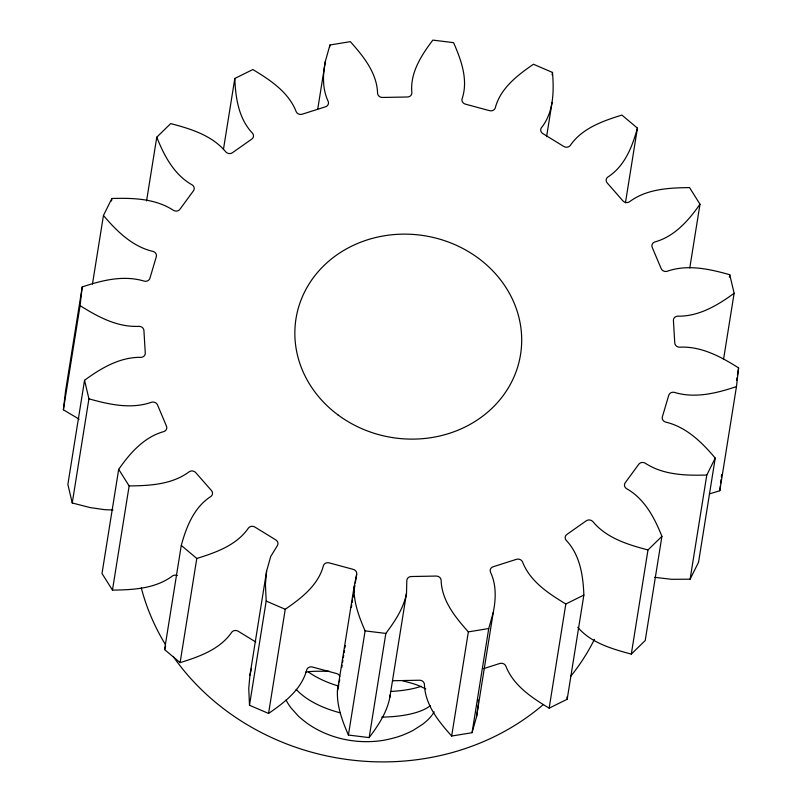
<?xml version="1.0" encoding="UTF-8"?>
<svg xmlns="http://www.w3.org/2000/svg" width="802" height="802" viewBox="0 0 802 802"><rect width="100%" height="100%" fill="white"/><g stroke="black" fill="none" stroke-linecap="round" stroke-linejoin="round"><path stroke-width="1.2" d="M478.413 703.474L478.433 699.915M325.432 61.082C322.715 74.596 322.193 88.902 328.299 101.633A4.722 4.241 9.1 0 1 325.221 106.877L302.504 114.115A4.722 4.241 9.1 0 1 296.249 111.839C288.68 92.1 270.154 80.01 252.851 69.543L234.816 78.446C235.537 97.824 238.615 118.776 252.65 133.363A4.722 4.241 9.1 0 1 251.547 139.267L232.65 152.56A4.722 4.241 9.1 0 1 225.994 152.129C212.289 135.428 190.796 128.851 170.696 123.588L156.771 137.182C164.149 155.768 174.194 174.906 192.34 185.001A4.722 4.241 9.1 0 1 193.322 190.976L180.099 209.041A4.722 4.241 9.1 0 1 173.683 210.485C155.518 198.465 132.921 197.873 111.899 198.495L103.448 215.457C116.751 231.197 132.49 246.735 153.272 251.487A4.722 4.241 9.1 0 1 156.24 256.971L149.984 278.033A4.722 4.241 9.1 0 1 144.44 281.201C123.779 274.805 102.044 280.309 82.215 286.946L80.08 305.612C97.804 316.84 117.603 327.517 139.267 326.324A4.722 4.241 9.1 0 1 143.939 330.765L145.252 352.76A4.722 4.241 9.1 0 1 141.132 357.361C119.949 356.91 101.062 368.178 84.551 380.268L88.932 398.815C109.142 404.499 131.187 409.481 151.698 402.193A4.722 4.241 9.1 0 1 157.613 405.15L166.375 425.932A4.722 4.241 9.1 0 1 164.069 431.506C144.17 436.889 130.044 453.08 118.686 469.33L129.142 485.932C149.794 485.701 172.179 484.588 189.352 471.646A4.722 4.241 9.1 0 1 195.929 472.839L211.287 490.363A4.722 4.241 9.1 0 1 211.026 496.368C194.034 507.185 186.345 526.834 181.272 545.42L196.791 558.463C215.939 552.508 236.72 545.25 248.54 527.896A4.722 4.241 9.1 0 1 255.136 527.215L275.577 539.766A4.722 4.241 9.1 0 1 277.392 545.621L270.695 556.528L266.605 571.124L249.923 675.294L248.75 688.507L249.492 705.249L268.56 713.449L285.241 609.279C301.231 598.252 318.384 585.249 323.477 565.44A4.722 4.241 9.1 0 1 329.442 562.944L352.97 569.3A4.722 4.241 9.1 0 1 356.669 574.412L354.103 586.773L337.421 690.943C336.78 706.351 342.374 721.138 348.419 735.043L369.161 737.599C378.193 725.539 386.975 712.487 389.822 697.409L406.504 593.239L406.804 580.598A4.722 4.241 9.1 0 1 411.556 576.528L435.877 576.067A4.722 4.241 9.1 0 1 441.11 579.956C441.591 600.528 455.325 617.269 468.358 631.876L451.666 736.035L472.057 732.707L476.568 716.617L493.25 612.447C495.967 598.934 496.498 584.628 490.383 571.896A4.722 4.241 9.1 0 1 493.471 566.653L516.177 559.415A4.722 4.241 9.1 0 1 522.433 561.691C530.002 581.42 548.528 593.52 565.831 603.986L583.866 595.084C583.144 575.706 580.067 554.753 566.032 540.167A4.722 4.241 9.1 0 1 567.144 534.262L586.031 520.969A4.722 4.241 9.1 0 1 592.688 521.4C606.392 538.102 627.896 544.678 647.986 549.941L661.911 536.348C654.532 517.761 644.487 498.623 626.342 488.528A4.722 4.241 9.1 0 1 625.37 482.553L638.592 464.488A4.722 4.241 9.1 0 1 644.998 463.045C663.174 475.065 685.76 475.656 706.793 475.035L715.234 458.072C701.93 442.333 686.201 426.794 665.409 422.042A4.722 4.241 9.1 0 1 662.442 416.559L668.698 395.496A4.722 4.241 9.1 0 1 674.241 392.328C694.903 398.724 716.637 393.221 736.467 386.584L738.612 367.917C720.888 356.69 701.088 346.013 679.414 347.196A4.722 4.241 9.1 0 1 674.753 342.765L673.429 320.77A4.722 4.241 9.1 0 1 677.55 316.168C698.732 316.62 717.63 305.351 734.131 293.261L729.76 274.715C709.539 269.031 687.494 264.048 666.983 271.337A4.722 4.241 9.1 0 1 661.079 268.379L652.307 247.597A4.722 4.241 9.1 0 1 654.612 242.024C674.512 236.64 688.637 220.45 699.996 204.199L689.54 187.598C668.888 187.828 646.502 188.941 629.329 201.883A4.722 4.241 9.1 0 1 622.753 200.69L607.395 183.167A4.722 4.241 9.1 0 1 607.665 177.162C624.658 166.345 632.347 146.696 637.41 128.109L621.891 115.067C602.743 121.022 581.971 128.28 570.142 145.633A4.722 4.241 9.1 0 1 563.545 146.315L543.104 133.764A4.722 4.241 9.1 0 1 541.3 127.909C553.811 112.36 554.002 91.358 552.508 72.451L533.44 64.25C517.45 75.278 500.298 88.28 495.215 108.09A4.722 4.241 9.1 0 1 489.25 110.586L465.721 104.23A4.722 4.241 9.1 0 1 462.012 99.117C468.538 80.07 461.24 60.14 453.581 42.656L432.839 40.1C421.381 55.278 409.822 72.982 411.877 92.932A4.722 4.241 9.1 0 1 407.125 97.002L382.815 97.453A4.722 4.241 9.1 0 1 377.582 93.573C377.09 73.002 363.356 56.26 350.334 41.654L329.943 44.992L325.432 61.082L317.772 108.882M354.103 586.773C353.461 602.182 359.065 616.969 365.1 630.873L348.419 735.043M389.822 697.409L389.872 695.113M266.605 571.124L265.432 584.337L266.184 601.079L249.492 705.249M79.087 419.145L63.388 409.782L65.533 391.115L82.215 286.946M709.359 493.922L719.785 490.754L720.356 485.771M720.637 483.285L721.068 479.556M721.359 477.06L721.64 474.573M476.568 716.617L478.243 704.667M63.388 409.782L80.08 305.612M92.461 284.088L103.448 215.457M111.508 200.951L111.899 198.495M84.551 380.268L67.869 484.438L72.24 502.974L90.215 507.596L104.821 509.701L113.002 509.982M72.24 502.974L88.932 398.815M146.565 200.911L156.771 137.182M118.686 469.33L102.004 573.5L112.46 590.102C133.112 589.871 155.498 588.748 172.671 575.816A4.722 4.241 9.1 0 1 177.362 575.555M112.46 590.102L129.142 485.932M223.427 149.523L234.816 78.446M255.828 642.051L238.455 631.385A4.722 4.241 9.1 0 0 231.858 632.066C220.029 649.419 199.257 656.678 180.109 662.632L164.59 649.59L181.272 545.42M180.109 662.632L196.791 558.463M329.552 47.448L329.943 44.992M341.752 667.555L342.143 665.109M342.534 662.652L342.925 660.206M343.316 657.75L343.717 655.304M344.108 652.848L344.499 650.402M344.89 647.946L345.281 645.5M351.366 607.505L351.757 605.059M352.158 602.603L352.549 600.157M352.94 597.701L353.331 595.254M353.722 592.798L354.113 590.352M354.514 587.896L354.905 585.45M355.296 582.994L356.669 574.412M369.161 737.599L385.842 633.43C394.875 621.37 403.657 608.317 406.504 593.239M552.117 74.897L552.508 72.451M546.583 136.721L552.077 102.405M472.057 732.707L488.739 628.537L493.25 612.447M625.44 202.866L637.41 128.109M483.596 668.647L499.496 663.585A4.722 4.241 9.1 0 1 505.751 665.85C513.32 685.59 531.846 697.69 549.149 708.156L565.831 603.986M549.149 708.156L567.184 699.254L583.866 595.084M689.79 267.928L699.996 204.199M577.761 627.294C591.204 643.034 612.086 648.898 631.304 654.111L647.986 549.941M661.911 536.348L645.229 640.507L631.304 654.111M729.369 277.171L729.76 274.715M723.534 359.436L734.131 293.261M654.622 577.32L671.595 579.315L690.101 579.194L706.793 475.035M715.234 458.072L698.552 562.232L690.101 579.194M736.647 380.178L737.038 377.722M737.429 375.276L738.612 367.917M719.785 490.754L736.467 386.584M337.421 690.943L338.815 684.206M339.286 681.961L339.747 679.705M249.923 675.294L251.497 668.357M164.59 649.59L165.663 646.171M432.258 714.782L433.26 713.339A72.631 29.494 -15.2 0 0 434.143 711.845M268.56 713.449C284.55 702.422 301.702 689.419 306.785 669.61A4.722 4.241 9.1 0 1 312.75 667.114L336.279 673.469A4.722 4.241 9.1 0 1 339.827 676.387M468.358 631.876L488.739 628.537M329.051 671.244L316.579 671.254A78.175 33.714 20.5 0 0 305.632 672.136M365.1 630.873L385.842 633.43M402.544 680.748L410.243 682.833A78.165 33.113 -7.4 0 1 420.268 686.312L425.772 688.938M266.184 601.079L285.241 609.279M451.666 736.035C438.644 721.429 424.91 704.697 424.418 684.126A4.722 4.241 9.1 0 0 419.185 680.236L394.875 680.697A4.722 4.241 9.1 0 0 392.519 681.179M567.004 696.858L567.184 699.254M594.402 639.405A240.66 216.299 9.1 0 1 570.854 676.146M543.195 704.667A240.66 216.299 9.1 0 1 173.122 656.367M165.352 644.457A240.66 216.299 9.1 0 1 141.272 587.836M431.697 715.584A75.458 31.368 -11.3 0 1 422.604 724.296L413.09 730.411A78.175 33.113 -7.4 0 1 401.662 735.514L397.501 736.938A78.305 33.664 -3.4 0 1 384.198 740.196C357.963 744.607 329.973 739.063 307.998 723.885A78.165 33.714 20.5 0 1 298.454 716.186L291.066 707.976A75.448 32.11 24.5 0 1 286.053 699.946M421.311 686.281A75.308 26.376 5.8 0 1 391.316 691.404M338.644 686.081A75.308 39.288 7.4 0 1 308.309 671.926M430.253 705.69A75.308 26.376 5.8 0 1 381.742 717.128M340.148 712.798A75.308 39.288 7.4 0 1 296.169 689.379M337.933 414.865A113.694 102.185 9.1 0 0 520.498 354.855A113.694 102.185 9.1 0 0 366.394 240.169A113.694 102.185 9.1 0 0 337.933 414.865"/></g></svg>
